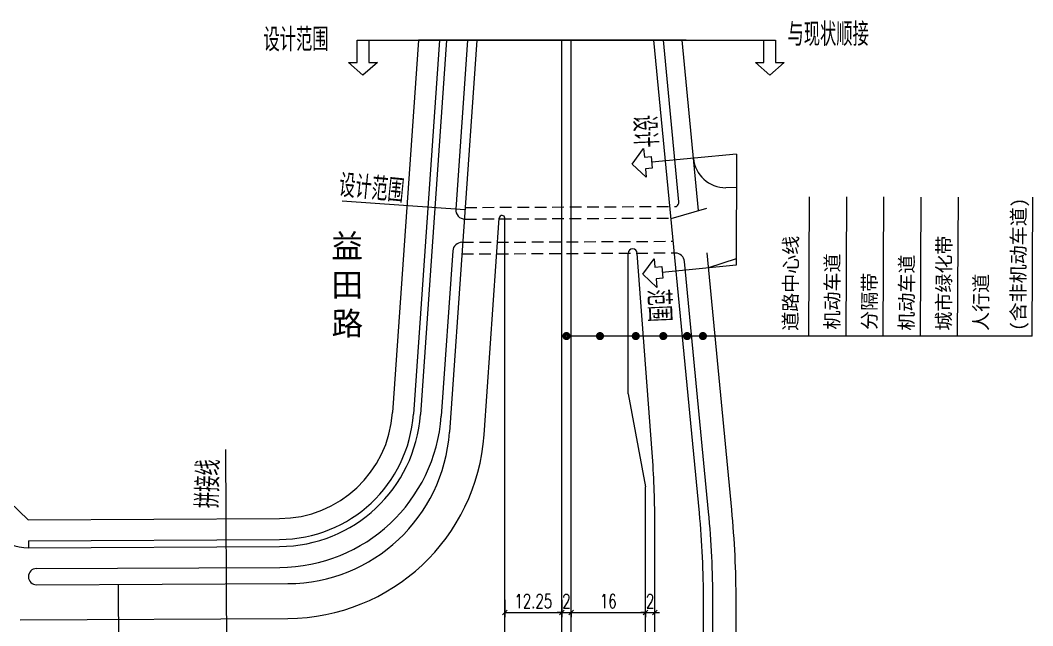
# Model space of a CAD drawing. Extents: x 113363 to 119694, y 18926 to 19620.
# Drawn here: x 114402.5 to 114620.3, y 19338.6 to 19468.9 of the extents above; entities that cross this region are included whole.
import ezdxf
from ezdxf.enums import TextEntityAlignment as Align

# ---------------------------------------------------------------- set-up
doc = ezdxf.new("R2010")
doc.units = 0
doc.linetypes.add('CONTINOUS', pattern=[0])
doc.linetypes.add('HIDDENX2', pattern=[0.75, 0.5, -0.25])
for name, color, linetype in [('FW', 4, 'Continuous'), ('SGFW', 4, 'Continuous'), ('人行道', 1, 'Continuous'), ('功能带', 2, 'Continuous'), ('地下通道', 6, 'Continuous'), ('对应标注', 1, 'Continuous'), ('拼接线', 7, 'Continuous'), ('树池绿化', 3, 'Continuous'), ('横断面宽度标注', 7, 'Continuous'), ('现状', 5, 'Continuous'), ('设计范围', 4, 'Continuous'), ('路网路名', 7, 'Continuous')]:
    doc.layers.add(name, color=color, linetype=linetype)
doc.styles.add('H1', font='')
doc.styles.add('HZO', font='', dxfattribs={"height": 15})
doc.styles.add('HZTXT', font='ROMANS', dxfattribs={"width": 0.75, "bigfont": 'HZTXT'})
doc.styles.get("Standard").update_dxf_attribs({"font": 'txtd.shx', "width": 0.7, "bigfont": 'hztxt.shx'})
doc.styles.add('txtd', font='txtd.shx', dxfattribs={"width": 0.7, "bigfont": 'hztxt.shx'})
doc.styles.get('H1').set_extended_font_data('宋体')
doc.styles.get('HZO').set_extended_font_data('宋体')
doc.dimstyles.get("Standard").update_dxf_attribs({"dimtxt": 3, "dimasz": 1, "dimexe": 1, "dimexo": 0.625, "dimgap": 0.9, "dimtad": 1, "dimdsep": 46, "dimtxsty": 'txtd', "dimblk": 'OBLIQUE', "dimcen": 0.09, "dimclrd": 256, "dimadec": 0, "dimazin": 0, "dimtfac": 1, "dimtix": 1, "dimtmove": 2, "dimatfit": 3, "dimfxl": 1, "dimtolj": 1, "dimtzin": 0, "dimlwd": -1, "dimarcsym": 0})

# ---------------------------------------------------------------- blocks, each defined once
blk = doc.blocks.new('_Oblique')
at = {"color": 0, "linetype": 'ByBlock', "lineweight": -2}
blk.add_line((-0.5, -0.5), (0.5, 0.5), dxfattribs=at)
blk = doc.blocks.new('*U298')
at = {"layer": '横断面宽度标注', "color": 0, "linetype": 'CONTINOUS', "lineweight": -2, "transparency": 16777216}
for p, q in [((114506.75, 19344.2), (114506.75, 19340.49)), ((114519, 19344.2), (114519, 19340.49))]:
    blk.add_line(p, q, dxfattribs=at)
at = {"layer": '横断面宽度标注', "linetype": 'CONTINOUS', "transparency": 16777216}
blk.add_line((114506.75, 19341.49), (114519, 19341.49), dxfattribs=at)
at = {"layer": '横断面宽度标注', "linetype": 'CONTINOUS', "transparency": 16777216, "rotation": 180}
blk.add_blockref('_Oblique', (114506.75, 19341.49), dxfattribs=at)
at = {"layer": '横断面宽度标注', "linetype": 'CONTINOUS', "transparency": 16777216}
blk.add_blockref('_Oblique', (114519, 19341.49), dxfattribs=at)
at = {"layer": '横断面宽度标注', "color": 0, "linetype": 'CONTINOUS', "transparency": 16777216, "insert": (114512.88, 19343.89), "char_height": 3, "width": 0.000000001, "attachment_point": 5, "style": 'txtd'}
blk.add_mtext('\\A1;12.25', dxfattribs=at)
blk = doc.blocks.new('*U299')
at = {"layer": '横断面宽度标注', "color": 0, "linetype": 'CONTINOUS', "lineweight": -2, "transparency": 16777216}
for p, q in [((114519, 19344.2), (114519, 19340.49)), ((114521, 19341.28), (114521, 19340.49))]:
    blk.add_line(p, q, dxfattribs=at)
at = {"layer": '横断面宽度标注', "linetype": 'CONTINOUS', "transparency": 16777216}
for p, q in [((114519, 19341.49), (114518, 19341.49)), ((114519, 19341.49), (114521, 19341.49)), ((114521, 19341.49), (114522, 19341.49))]:
    blk.add_line(p, q, dxfattribs=at)
blk.add_blockref('_Oblique', (114519, 19341.49), dxfattribs=at)
at = {"layer": '横断面宽度标注', "linetype": 'CONTINOUS', "transparency": 16777216, "rotation": 180}
blk.add_blockref('_Oblique', (114521, 19341.49), dxfattribs=at)
at = {"layer": '横断面宽度标注', "color": 0, "linetype": 'CONTINOUS', "transparency": 16777216, "insert": (114520, 19343.89), "char_height": 3, "width": 0.000000001, "attachment_point": 5, "style": 'txtd'}
blk.add_mtext('\\A1;2', dxfattribs=at)
blk = doc.blocks.new('*U300')
at = {"layer": '横断面宽度标注', "linetype": 'CONTINOUS', "transparency": 16777216}
blk.add_line((114521, 19341.49), (114537, 19341.49), dxfattribs=at)
at = {"layer": '横断面宽度标注', "color": 0, "linetype": 'CONTINOUS', "lineweight": -2, "transparency": 16777216}
for p, q in [((114521, 19341.28), (114521, 19340.49)), ((114537, 19341.28), (114537, 19340.49))]:
    blk.add_line(p, q, dxfattribs=at)
at = {"layer": '横断面宽度标注', "linetype": 'CONTINOUS', "transparency": 16777216, "rotation": 180}
blk.add_blockref('_Oblique', (114521, 19341.49), dxfattribs=at)
at = {"layer": '横断面宽度标注', "linetype": 'CONTINOUS', "transparency": 16777216}
blk.add_blockref('_Oblique', (114537, 19341.49), dxfattribs=at)
at = {"layer": '横断面宽度标注', "color": 0, "linetype": 'CONTINOUS', "transparency": 16777216, "insert": (114529, 19343.89), "char_height": 3, "width": 0.000000001, "attachment_point": 5, "style": 'txtd'}
blk.add_mtext('\\A1;16', dxfattribs=at)
blk = doc.blocks.new('*U301')
at = {"layer": '横断面宽度标注', "linetype": 'CONTINOUS', "transparency": 16777216}
for p, q in [((114537, 19341.49), (114536, 19341.49)), ((114537, 19341.49), (114539, 19341.49)), ((114539, 19341.49), (114540, 19341.49))]:
    blk.add_line(p, q, dxfattribs=at)
at = {"layer": '横断面宽度标注', "color": 0, "linetype": 'CONTINOUS', "lineweight": -2, "transparency": 16777216}
for p, q in [((114537, 19341.28), (114537, 19340.49)), ((114539, 19342), (114539, 19342.49))]:
    blk.add_line(p, q, dxfattribs=at)
at = {"layer": '横断面宽度标注', "linetype": 'CONTINOUS', "transparency": 16777216}
blk.add_blockref('_Oblique', (114537, 19341.49), dxfattribs=at)
at = {"layer": '横断面宽度标注', "linetype": 'CONTINOUS', "transparency": 16777216, "rotation": 180}
blk.add_blockref('_Oblique', (114539, 19341.49), dxfattribs=at)
at = {"layer": '横断面宽度标注', "color": 0, "linetype": 'CONTINOUS', "transparency": 16777216, "insert": (114538, 19343.89), "char_height": 3, "width": 0.000000001, "attachment_point": 5, "style": 'txtd'}
blk.add_mtext('\\A1;2', dxfattribs=at)

msp = doc.modelspace()

# ---------------------------------------------------------------- linework, layer by layer
at = {"layer": 'FW', "linetype": 'CONTINOUS'}
for p, q in [((114556.586, 19440.11), (114538.338, 19438.36)), ((114556.586, 19440.11), (114556.527, 19416.183)), ((114498.179, 19428.132), (114471.799, 19429.972)), ((114556.527, 19416.183), (114540.611, 19414.656)), ((114446.711, 19376.543), (114447.718, 19174.752)), ((114423.593, 19347.509), (114423.715, 19323.066))]:
    msp.add_line(p, q, dxfattribs=at)
at = {"layer": '人行道', "ltscale": 10}
for p, q in [((114488.193, 19464.609), (114482.603, 19384.477)), ((114545.75, 19464.609), (114488.193, 19464.609)), ((114548.376, 19427.964), (114544.862, 19464.609)), ((114555.555, 19363.58), (114550.25, 19418.892)), ((114400.25, 19365.271), (114404.27, 19361.413)), ((114404.27, 19361.413), (114458.285, 19361.682)), ((114556.5, 19326.68), (114556.5, 19343.82))]:
    msp.add_line(p, q, dxfattribs=at)
for centre, radius, start, end in [((114458.162, 19386.182), 24.5, 270.28564, 356.00965), ((114349.5, 19343.82), 207, 0, 5.47777)]:
    msp.add_arc(centre, radius, start, end, dxfattribs=at)
at = {"layer": '功能带', "linetype": 'CONTINOUS'}
for p, q in [((114572.143, 19400.956), (114572.292, 19430.906)), ((114580.143, 19400.956), (114580.292, 19430.906)), ((114588.143, 19400.956), (114588.293, 19430.906)), ((114596.143, 19400.916), (114596.292, 19430.866)), ((114604.143, 19400.916), (114604.293, 19430.866)), ((114620.144, 19400.956), (114620.293, 19430.826)), ((114620.144, 19400.956), (114520, 19400.956))]:
    msp.add_line(p, q, dxfattribs=at)
for points in [[(114520.061, 19401.326, 1, 1, 1), (114519.939, 19400.586, 1, 1, 1)], [(114527.281, 19401.326, 1, 1, 1), (114527.159, 19400.586, 1, 1, 1)], [(114534.975, 19401.326, 1, 1, 1), (114534.853, 19400.586, 1, 1, 1)], [(114540.9, 19401.326, 1, 1, 1), (114540.778, 19400.586, 1, 1, 1)], [(114545.999, 19401.326, 1, 1, 1), (114545.877, 19400.586, 1, 1, 1)], [(114549.418, 19401.326, 1, 1, 1), (114549.296, 19400.586, 1, 1, 1)]]:
    msp.add_lwpolyline(points, format="xyseb", close=True, dxfattribs=at)
at = {"layer": '地下通道', "linetype": 'HIDDENX2', "ltscale": 5}
for p, q in [((114498.214, 19428.632), (114543.657, 19428.859)), ((114498.214, 19428.632), (114543.657, 19428.859)), ((114498.189, 19426.132), (114542.908, 19426.355)), ((114498.189, 19426.132), (114542.908, 19426.355)), ((114497.541, 19421.129), (114542.982, 19421.355)), ((114497.541, 19421.129), (114542.982, 19421.355)), ((114497.516, 19418.629), (114543.222, 19418.857)), ((114497.516, 19418.629), (114543.222, 19418.857))]:
    msp.add_line(p, q, dxfattribs=at)
at = {"layer": '对应标注', "linetype": 'CONTINOUS'}
for p, q in [((114556.568, 19432.901), (114554.305, 19432.888)), ((114556.53, 19417.584), (114550.565, 19415.611))]:
    msp.add_line(p, q, dxfattribs=at)
at = {"layer": '对应标注', "linetype": 'CONTINOUS', "ltscale": 10}
msp.add_arc((114554.265, 19439.888), 7, 185.47777, 270.33141, dxfattribs=at)
at = {"layer": '拼接线'}
msp.add_line((114446.711, 19376.543), (114447.718, 19174.752), dxfattribs=at)
at = {"layer": '树池绿化', "linetype": 'CONTINOUS'}
for p, q in [((114492.704, 19464.609), (114487.092, 19384.164)), ((114492.704, 19464.609), (114487.092, 19384.164)), ((114404.292, 19356.913), (114458.307, 19357.182)), ((114404.292, 19356.913), (114458.307, 19357.182)), ((114404.292, 19356.913), (114404.3, 19355.413)), ((114404.292, 19356.913), (114404.3, 19355.413))]:
    msp.add_line(p, q, dxfattribs=at)
at = {"layer": '树池绿化'}
for p, q in [((114544.178, 19429.834), (114540.843, 19464.609)), ((114544.178, 19429.834), (114540.843, 19464.609)), ((114550.578, 19363.103), (114545.41, 19416.99)), ((114550.578, 19363.103), (114545.41, 19416.99)), ((114551.5, 19326.68), (114551.5, 19343.82)), ((114551.5, 19326.68), (114551.5, 19343.82))]:
    msp.add_line(p, q, dxfattribs=at)
for centre, radius, start, end in [((114543.183, 19429.739), 1, 298.33971, 5.47777), ((114543.183, 19429.739), 1, 298.33971, 5.47777), ((114543.419, 19416.799), 2, 5.47777, 90.33735), ((114543.419, 19416.799), 2, 5.47777, 90.33735), ((114349.5, 19343.82), 202, 0, 5.47777), ((114349.5, 19343.82), 202, 0, 5.47777)]:
    msp.add_arc(centre, radius, start, end, dxfattribs=at)
at = {"layer": '树池绿化', "linetype": 'CONTINOUS'}
msp.add_arc((114458.162, 19386.182), 29, 270.28564, 356.00965, dxfattribs=at)
msp.add_arc((114458.162, 19386.182), 29, 270.28564, 356.00965, dxfattribs=at)
at = {"layer": '现状'}
for p, q in [((114494.207, 19464.609), (114488.588, 19384.06)), ((114500.723, 19464.609), (114494.839, 19380.255)), ((114498.718, 19464.609), (114496.183, 19428.271)), ((114519, 19268.489), (114519, 19464.609)), ((114519, 19268.489), (114519, 19464.609)), ((114521, 19268.489), (114521, 19464.609)), ((114521, 19268.489), (114521, 19464.609)), ((114548.587, 19362.912), (114538.834, 19464.609)), ((114542.514, 19426.239), (114550.194, 19428.499)), ((114502.291, 19379.726), (114505.551, 19426.351)), ((114502.291, 19379.726), (114505.551, 19426.351)), ((114506.75, 19268.489), (114506.75, 19426.309)), ((114506.75, 19268.489), (114506.75, 19426.309)), ((114495.555, 19419.268), (114493.078, 19383.746)), ((114533.25, 19388.543), (114533.25, 19418.745)), ((114538.446, 19375.92), (114535.25, 19418.745)), ((114533.25, 19388.543), (114537, 19368.489)), ((114537, 19268.489), (114537, 19368.489)), ((114537, 19268.489), (114537, 19366.635)), ((114539, 19293.937), (114539, 19361.037)), ((114404.3, 19355.413), (114458.314, 19355.682)), ((114406.029, 19350.922), (114458.337, 19351.183)), ((114406.046, 19347.422), (114460.098, 19347.691)), ((114549.5, 19326.68), (114549.5, 19343.82)), ((114402.536, 19339.904), (114460.107, 19340.191))]:
    msp.add_line(p, q, dxfattribs=at)
for centre, radius, start, end in [((114498.179, 19428.132), 2, 176.00965, 270.28557), ((114497.551, 19419.129), 2, 90.28557, 176.00965), ((114534.25, 19418.745), 1, 0, 180), ((114458.162, 19386.182), 30.5, 270.28564, 356.00965), ((114458.162, 19386.182), 35, 270.28564, 356.00965), ((114459.924, 19382.691), 35, 270.28564, 356.00965), ((114459.895, 19382.691), 42.5, 270.28564, 355.99996), ((114459.895, 19382.691), 42.5, 270.28564, 355.99996), ((114339, 19361.037), 200, 0, 4.26739), ((114404.25, 19365.413), 10, 180, 270.28564), ((114349.5, 19343.82), 200, 0, 5.47777), ((114406.037, 19349.172), 1.75, 90.28564, 270.28564)]:
    msp.add_arc(centre, radius, start, end, dxfattribs=at)
at = {"layer": '现状', "ltscale": 10}
msp.add_arc((114506.15, 19426.309), 0.6, 0, 175.99996, dxfattribs=at)
msp.add_arc((114506.15, 19426.309), 0.6, 0, 175.99996, dxfattribs=at)
at = {"layer": '设计范围', "linetype": 'Continuous'}
for p, q in [((114474.995, 19459.857), (114475, 19464.609)), ((114475, 19464.609), (114565, 19464.609)), ((114475, 19464.609), (114477.512, 19464.606)), ((114475, 19464.609), (114477.512, 19464.606)), ((114477.512, 19464.606), (114477.507, 19459.855)), ((114562.483, 19459.86), (114562.488, 19464.611)), ((114562.488, 19464.611), (114565, 19464.609)), ((114562.488, 19464.611), (114565, 19464.609)), ((114565, 19464.609), (114564.995, 19459.857)), ((114476.248, 19457.108), (114473.155, 19459.859)), ((114473.155, 19459.859), (114474.995, 19459.857)), ((114479.347, 19459.853), (114476.248, 19457.108)), ((114477.507, 19459.855), (114479.347, 19459.853)), ((114563.736, 19457.111), (114560.643, 19459.862)), ((114560.643, 19459.862), (114562.483, 19459.86)), ((114566.835, 19459.855), (114563.736, 19457.111)), ((114564.995, 19459.857), (114566.835, 19459.855)), ((114534.151, 19437.959), (114536.591, 19441.303)), ((114536.591, 19441.303), (114536.766, 19439.471)), ((114536.766, 19439.471), (114538.218, 19439.611)), ((114538.218, 19439.611), (114538.457, 19437.11)), ((114538.218, 19439.611), (114538.457, 19437.11)), ((114538.218, 19439.611), (114538.457, 19437.11)), ((114537.182, 19435.139), (114534.151, 19437.959)), ((114538.457, 19437.11), (114537.006, 19436.971)), ((114537.006, 19436.971), (114537.182, 19435.139)), ((114536.424, 19414.255), (114538.864, 19417.599)), ((114538.864, 19417.599), (114539.04, 19415.767)), ((114539.04, 19415.767), (114540.491, 19415.906)), ((114540.491, 19415.906), (114540.731, 19413.406)), ((114540.491, 19415.906), (114540.731, 19413.406)), ((114540.491, 19415.906), (114540.731, 19413.406)), ((114539.455, 19411.435), (114536.424, 19414.255)), ((114540.731, 19413.406), (114539.279, 19413.267)), ((114539.279, 19413.267), (114539.455, 19411.435))]:
    msp.add_line(p, q, dxfattribs=at)

# ---------------------------------------------------------------- texts
at = {"layer": 'SGFW', "linetype": 'Continuous', "style": 'HZTXT', "width": 0.7}
for s, rotation, p in [('设计 ', 272.43486, (114534.243, 19448.396, 145)), ('设计范围', 354.30019, (114470.902, 19431.005, 145)), ('范围', 272.43486, (114537.29, 19410.925, 145)), ('拼接线', 88.29054, (114445.228, 19363.863, 145))]:
    msp.add_text(s, height=5, rotation=rotation, dxfattribs=at).set_placement(p)
at = {"layer": '功能带', "linetype": 'CONTINOUS', "style": 'H1'}
for s, p in [('(含非机动车道)', (114618.63, 19402.067)), ('道路中心线', (114569.675, 19402.067)), ('城市绿化带', (114602.63, 19402.107)), ('机动车道', (114578.631, 19402.346)), ('机动车道', (114594.63, 19402.107)), ('分隔带', (114586.631, 19402.267)), ('人行道', (114610.63, 19402.067))]:
    msp.add_text(s, height=3, rotation=89.71404, dxfattribs=at).set_placement(p)
at = {"layer": '拼接线', "style": 'HZTXT', "width": 0.7}
msp.add_text('拼接线', height=5, rotation=88.29054, dxfattribs=at).set_placement((114445.228, 19363.863, 145))
at = {"layer": '设计范围', "linetype": 'Continuous', "width": 0.7}
for tag, text, p in [('设计范围', '设计范围', (114454.859, 19460.725)), ('与现状顺接', '与现状顺接', (114567.557, 19461.857))]:
    msp.add_attdef(tag, text=text, height=5, rotation=0.20286, dxfattribs=at).set_placement(p, align=Align.BOTTOM_LEFT)
at = {"layer": '路网路名', "insert": (114469.412, 19422.824), "char_height": 5, "width": 6, "attachment_point": 1, "rotation": 0.19573, "style": 'HZO'}
msp.add_mtext('益田路', dxfattribs=at)

# ---------------------------------------------------------------- dimensions: what is measured, and where the dimension line sits
at = {"layer": '横断面宽度标注', "linetype": 'CONTINOUS'}
dim = msp.add_aligned_dim(p1=(114506.75, 19344.829), p2=(114519, 19344.829), distance=-3.336, dimstyle='Standard', dxfattribs=at)
dim.commit()
dim.dimension.update_dxf_attribs({"geometry": '*U298', "text_midpoint": (114512.875, 19343.893)})
for base, p1, p2, picture, middle in [((114521, 19341.493), (114519, 19344.829), (114521, 19341.904), '*U299', (114520, 19343.893)), ((114537, 19341.493), (114521, 19341.904), (114537, 19341.904), '*U300', (114529, 19343.893)), ((114539, 19341.493), (114537, 19341.904), (114539, 19341.373), '*U301', (114538, 19343.893))]:
    dim = msp.add_linear_dim(base=base, p1=p1, p2=p2, angle=180, dimstyle='Standard', dxfattribs=at)
    dim.commit()
    dim.dimension.update_dxf_attribs({"geometry": picture, "text_midpoint": middle})

doc.saveas('drawing.dxf')
